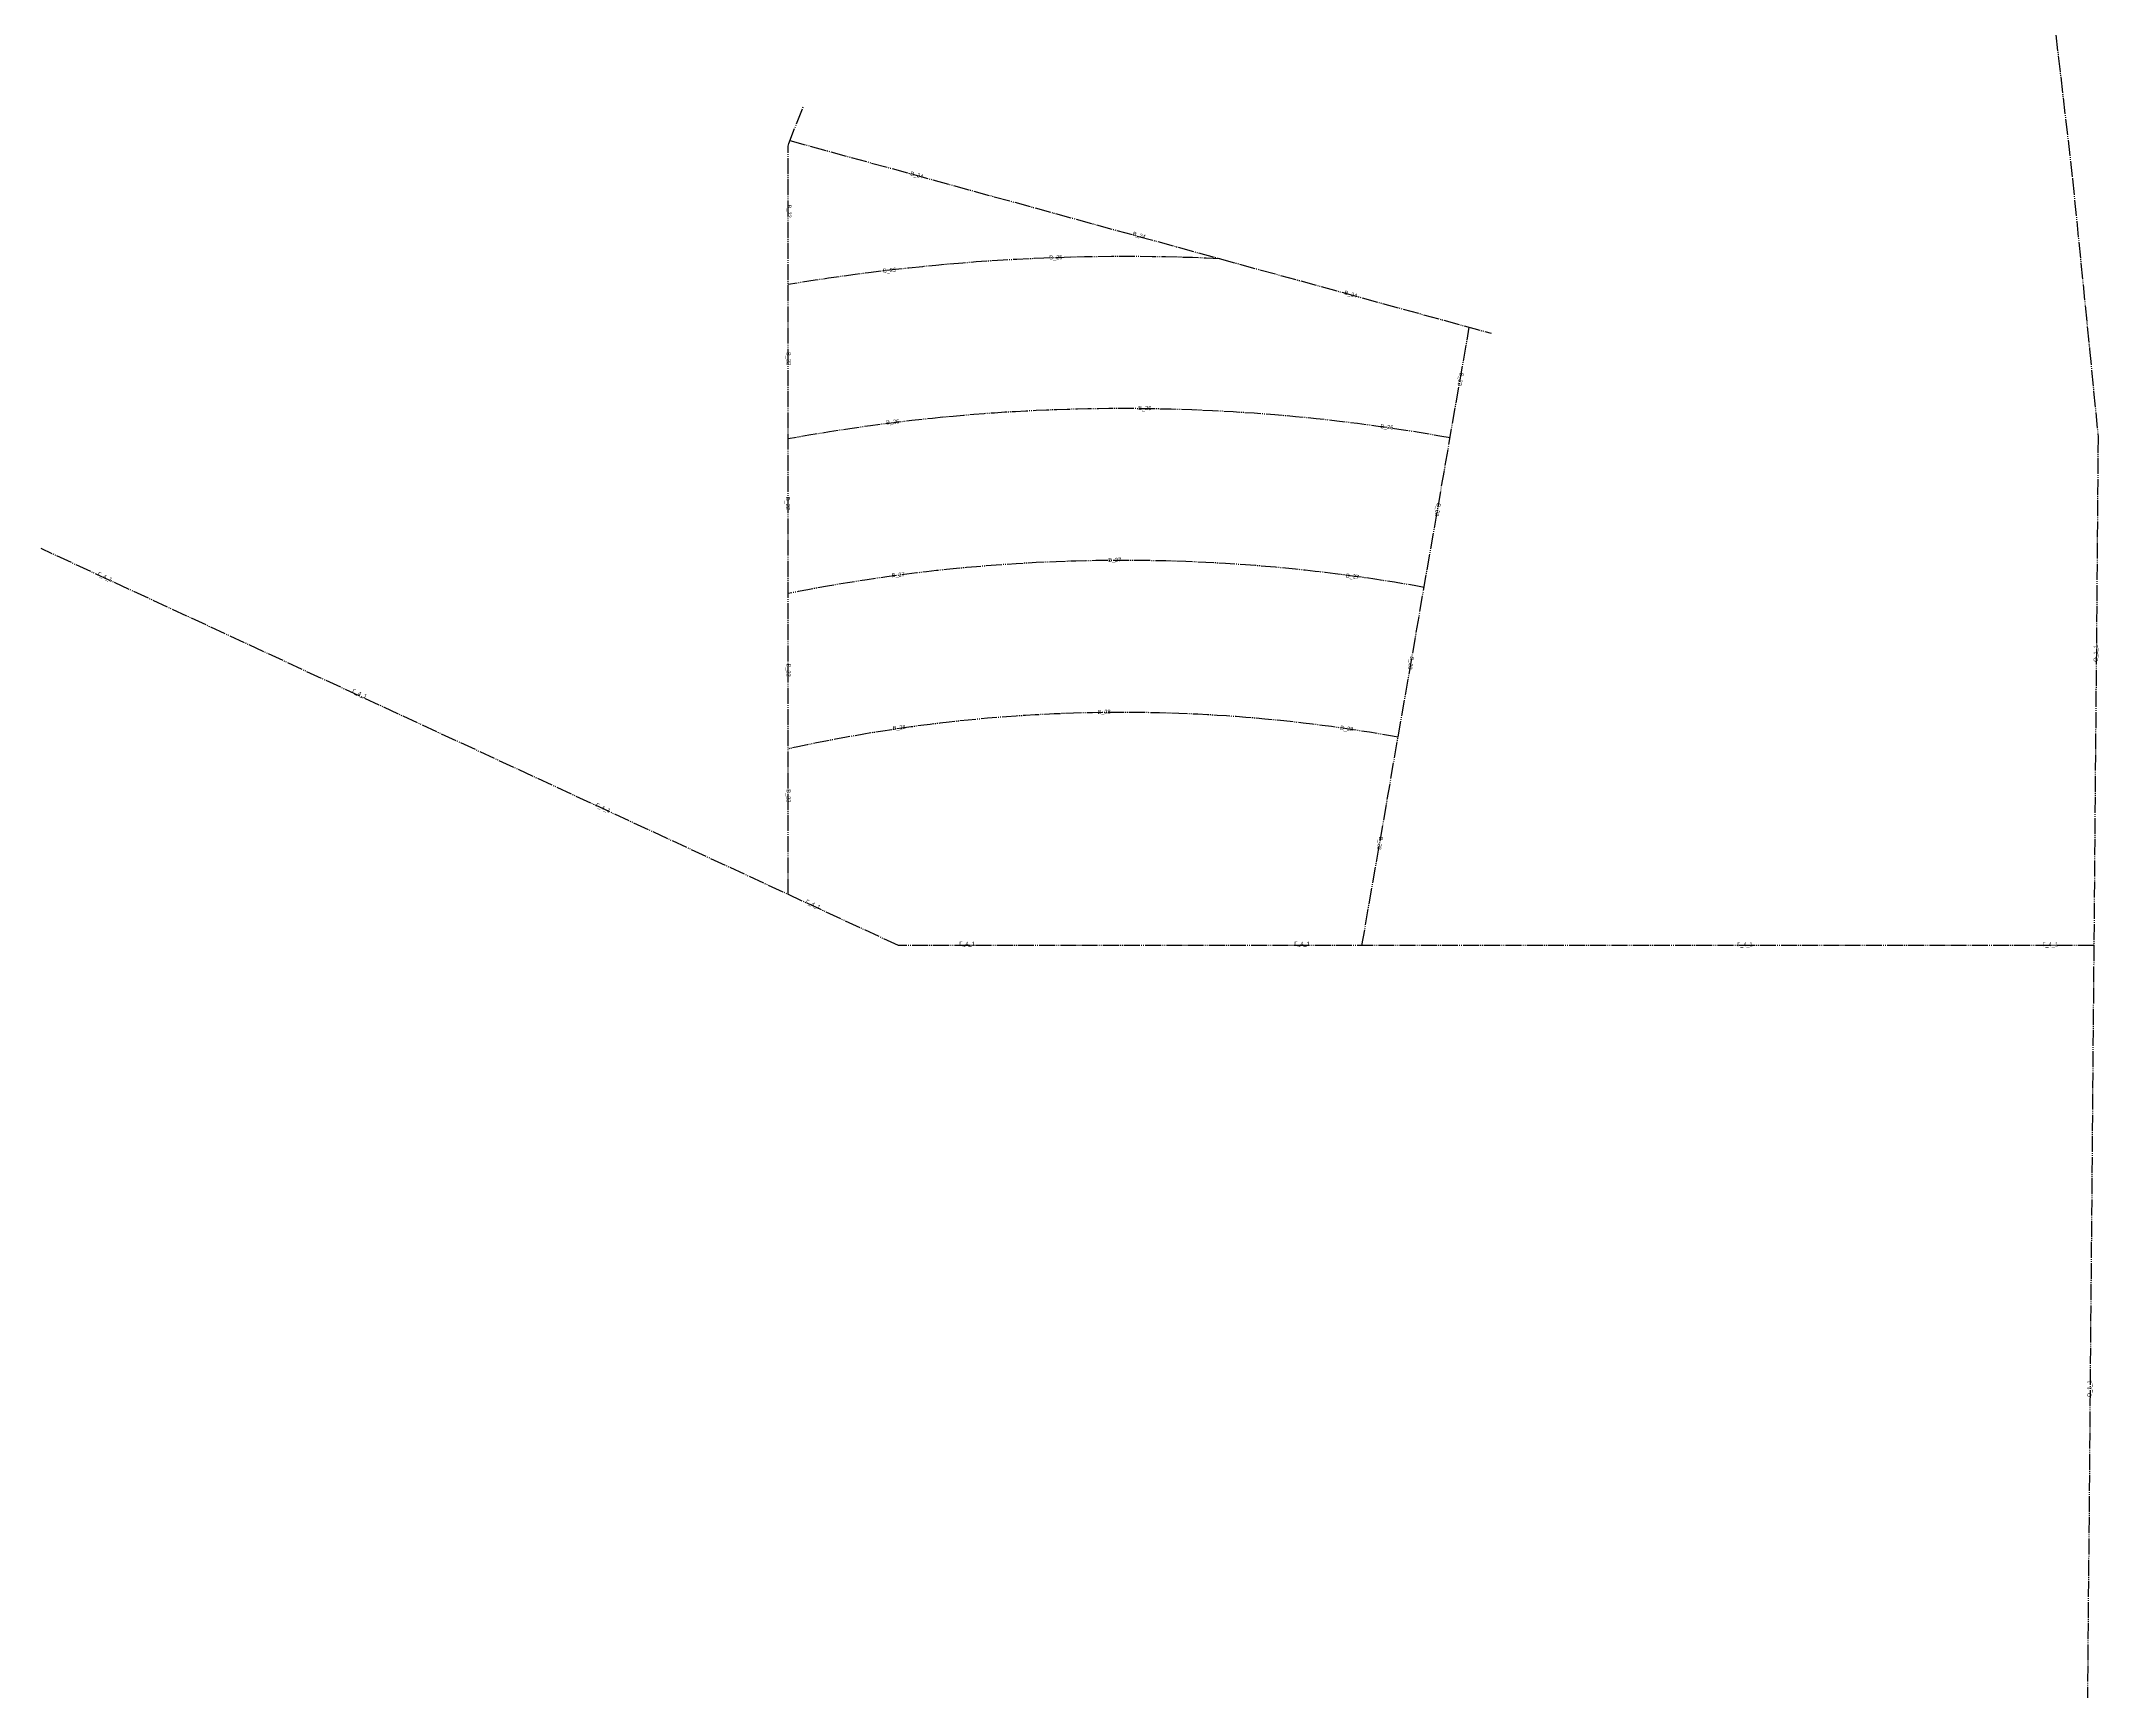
# Model space of a CAD drawing. Header units: millimetres. Extents: x 2242286 to 2245579, y 377608 to 382720.
# Drawn here: x 2242663 to 2243949, y 379171 to 380203 of the extents above; entities that cross this region are included whole.
import ezdxf

# ---------------------------------------------------------------- set-up
doc = ezdxf.new("R2010")
doc.units = ezdxf.units.MM
doc.linetypes.add('DIVIDE', pattern=[26.5, 20, -1.5, 1, -1.5, 1, -1.5])
for name, color, linetype in [('автодороги_главные', 2, 'DIVIDE'), ('автодороги_ИЖС', 90, 'DIVIDE'), ('автодороги_обозначения', 5, 'DIVIDE')]:
    doc.layers.add(name, color=color, linetype=linetype)
doc.styles.get("Standard").update_dxf_attribs({"font": 'arial.ttf'})

msp = doc.modelspace()

# ---------------------------------------------------------------- linework, layer by layer
at = {"layer": 'автодороги_главные', "color": 2, "ltscale": 0.5}
for points in [[(2243909.7, 380312.3), (2243932.4, 380116.9), (2243943, 380010.5), (2243948.4, 379955.7), (2243939.1, 378854.3), (2243940.2, 378630.1), (2243940.8, 378514.7), (2243942.8, 378114.4), (2243943.4, 378024.4), (2243944.2, 377918.8), (2243945.2, 377775.6)], [(2243945.7, 379637.5), (2243198.5, 379637.5), (2242662.6, 379885.7)]]:
    msp.add_lwpolyline(points, dxfattribs=at)
at = {"layer": 'автодороги_ИЖС', "color": 3, "ltscale": 0.5}
for points in [[(2243129.6, 379669.4), (2243129.6, 380137.4), (2243129.9, 380139.1), (2243139.1, 380162.5)], [(2243130.6, 380140.9), (2243568.9, 380020.4)], [(2243488.2, 379637.5), (2243555.3, 380024.2)]]:
    msp.add_lwpolyline(points, dxfattribs=at)
for points in [[(2243129.6, 380050.8, -0.053228), (2243399.3, 380067, -0.05148)], [(2243129.6, 379954.3, -0.090031), (2243543.3, 379955, -0.086426)], [(2243129.6, 379857.6, -0.094276), (2243527.1, 379861.5, -0.090375)], [(2243129.6, 379760.5, -0.099434), (2243510.8, 379767.8, -0.095182)]]:
    msp.add_lwpolyline(points, format="xyb", dxfattribs=at)

# ---------------------------------------------------------------- texts
at = {"layer": 'автодороги_обозначения', "char_height": 2.5, "attachment_point": 1}
for s, insert, rotation in [('В_24', (2243206.4, 380121.7), 344.338), ('В_22', (2243131.5, 380100.8), 270.211), ('В_24', (2243345.4, 380084), 344.338), ('В_25', (2243188.7, 380060.7), 4.9126), ('В_25', (2243292.8, 380069.1), 0.6792), ('В_24', (2243477.7, 380047.2), 344.338), ('В_22', (2243131.1, 380008.6), 270.211), ('В_23', (2243551.9, 379995.4), 259.8517), ('В_26', (2243348.4, 379974.9), 359.4528), ('В_26', (2243190.7, 379965.9), 4.9126), ('В_26', (2243499.9, 379963.6), 353.3906), ('В_22', (2243130.6, 379918), 270.211), ('В_23', (2243537.6, 379913.9), 259.8517), ('В_27', (2243329.6, 379879.9), 0.6399), ('Г_4_1', (2242698.6, 379871.3), 335.0573), ('В_27', (2243194.1, 379870.3), 4.9126), ('В_27', (2243478.4, 379870.2), 352.7918), ('В_22', (2243131.1, 379813.8), 270.211), ('В_23', (2243520.9, 379818), 259.8517), ('О_1_1', (2243945.6, 379814.9), 90.3204), ('Г_4_1', (2242857.8, 379798.2), 335.0573), ('В_28', (2243194.7, 379774.8), 4.9126), ('В_28', (2243322.9, 379784.9), 0.5169), ('В_28', (2243474.8, 379775.1), 352.3541), ('Г_4_1', (2243010, 379726.8), 335.0573), ('В_22', (2243131.1, 379735.2), 270.211), ('В_23', (2243501.5, 379705.3), 259.8517), ('Г_4_1', (2243141.3, 379666.5), 335.0573), ('Г_4_1', (2243236.5, 379639.9), 0.1749), ('Г_4_1', (2243445.9, 379639.9), 0.1749), ('Г_4_1', (2243722.8, 379639.5), 0.1749), ('Г_4_1', (2243913.6, 379639.5), 0.1749), ('О_1_1', (2243941.7, 379355.1), 90.3204)]:
    msp.add_mtext_dynamic_manual_height_columns(s, width=14.098, gutter_width=12.5, heights=[0], dxfattribs=dict(at, insert=insert, rotation=rotation))

doc.saveas('drawing.dxf')
